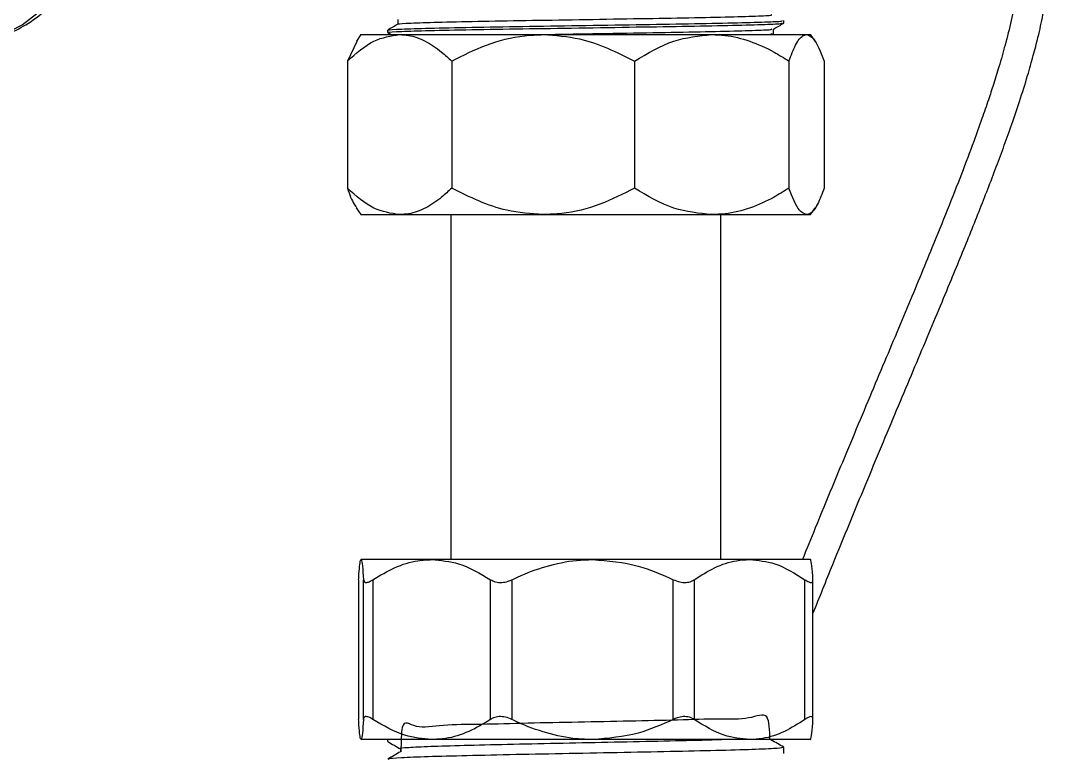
# Model space of a CAD drawing. Extents: x 75 to 2075, y 25 to 1460.
# Drawn here: x 701.5 to 787.4, y 823.4 to 884.4 of the extents above; entities that cross this region are included whole.
import ezdxf

# ---------------------------------------------------------------- set-up
doc = ezdxf.new("R2010")
doc.units = 0
doc.header["$LTSCALE"] = 5
doc.linetypes.add('SLD-KATı', pattern=[0])
doc.layers.get('0').update_dxf_attribs({"linetype": 'CONTINUOUS'})

msp = doc.modelspace()

# ---------------------------------------------------------------- linework, layer by layer
at = {"color": 7, "linetype": 'SLD-KATı'}
for p, q in [((733.012, 884.517), (733.012, 884.124)), ((764.345, 883.326), (764.345, 883.72)), ((765.204, 884.22), (765.204, 884.419)), ((729.928, 883.254), (729.547, 882.71)), ((729.928, 883.254), (733.148, 883.254)), ((732.153, 883.625), (732.153, 883.426)), ((732.159, 883.419), (732.444, 883.254)), ((733.148, 883.254), (745.125, 883.254)), ((745.125, 883.254), (759.184, 883.254)), ((759.184, 883.254), (767.089, 883.254)), ((767.089, 883.254), (767.428, 883.254)), ((767.81, 882.71), (767.428, 883.254)), ((729.583, 882.685), (728.796, 881.047)), ((728.796, 881.047), (728.796, 870.461)), ((737.5, 881.047), (737.5, 870.461)), ((752.751, 881.047), (752.751, 870.461)), ((765.617, 881.047), (765.617, 870.461)), ((768.56, 881.047), (768.56, 870.461)), ((729.54, 868.809), (729.928, 868.254)), ((729.928, 868.254), (733.148, 868.254)), ((733.148, 868.254), (745.125, 868.254)), ((737.428, 868.254), (737.428, 839.504)), ((745.125, 868.254), (759.184, 868.254)), ((759.184, 868.254), (767.089, 868.254)), ((759.928, 839.504), (759.928, 868.254)), ((767.089, 868.254), (767.428, 868.254)), ((767.428, 868.254), (767.817, 868.809)), ((729.928, 839.504), (729.92, 839.492)), ((735.831, 839.504), (729.937, 839.504)), ((749.251, 839.504), (735.831, 839.504)), ((762.335, 839.504), (749.251, 839.504)), ((767.42, 839.504), (762.335, 839.504)), ((767.437, 839.492), (767.428, 839.504)), ((729.73, 837.8), (729.73, 826.205)), ((729.732, 837.83), (729.732, 826.178)), ((730.143, 826.178), (730.143, 837.83)), ((730.929, 837.83), (730.929, 826.178)), ((740.734, 826.178), (740.734, 837.83)), ((742.523, 837.83), (742.523, 826.178)), ((755.979, 826.178), (755.979, 837.83)), ((757.723, 837.83), (757.723, 826.178)), ((766.947, 826.178), (766.947, 837.83)), ((767.626, 826.205), (767.626, 837.8)), ((729.937, 824.504), (729.92, 824.533)), ((729.92, 824.517), (729.928, 824.504)), ((729.937, 824.504), (729.928, 824.504)), ((735.831, 824.504), (729.937, 824.504)), ((732.153, 824.504), (732.153, 824.35)), ((749.251, 824.504), (735.831, 824.504)), ((762.335, 824.504), (749.251, 824.504)), ((767.42, 824.504), (762.335, 824.504)), ((767.428, 824.504), (767.437, 824.517)), ((733.227, 823.729), (733.227, 823.487)), ((765.204, 823.357), (765.204, 823.853))]:
    msp.add_line(p, q, dxfattribs=at)
at = {"color": 8, "linetype": 'SLD-KATı', "flags": 128}
msp.add_lwpolyline([(697.077, 882.629), (697.874, 882.671), (699.803, 883.124), (701.69, 884.066), (703.509, 885.485), (705.231, 887.358), (706.83, 889.658), (708.283, 892.35), (709.423, 895.009)], dxfattribs=at)
at = {"color": 7, "linetype": 'SLD-KATı'}
for points, knots in [([(767.626, 835.008), (768.178, 836.381), (769.667, 840.088), (772.046, 845.851), (774.654, 852.079), (777.051, 857.769), (779.099, 862.666), (780.844, 866.929), (782.35, 870.73), (783.708, 874.347), (784.756, 877.37), (785.497, 879.728), (786.001, 881.489), (786.44, 883.188), (786.832, 884.956), (787.161, 886.845), (787.365, 888.66), (787.434, 890.197), (787.411, 891.433), (787.322, 892.57), (787.143, 893.801), (786.781, 895.314), (786.182, 896.893), (785.414, 898.29), (784.561, 899.479), (783.586, 900.577), (782.39, 901.674), (780.845, 902.81), (778.975, 903.912), (776.754, 904.972), (774.27, 905.934), (771.501, 906.818), (768.751, 907.561), (766.054, 908.187), (763.604, 908.693), (761.204, 909.145), (758.529, 909.604), (755.22, 910.12), (751.59, 910.63), (747.634, 911.135), (743.455, 911.629), (739.061, 912.11), (734.494, 912.581), (729.81, 913.041), (726.52, 913.35), (724.846, 913.506), (724.844, 913.506)], [0, 0, 0, 0, 0.0205621, 0.0555388, 0.0903957, 0.1257889, 0.1614733, 0.1916917, 0.2231937, 0.2565281, 0.2908245, 0.3140625, 0.3329615, 0.3509668, 0.3744622, 0.3993693, 0.4253308, 0.4471705, 0.464789, 0.4797656, 0.4984939, 0.521544, 0.552289, 0.5787801, 0.5997642, 0.6186117, 0.6412766, 0.6663878, 0.6908492, 0.7147614, 0.740583, 0.7613365, 0.781986, 0.7988708, 0.8120771, 0.8243771, 0.8378546, 0.8531514, 0.8727619, 0.888831, 0.90784, 0.9304857, 0.9504107, 0.9733823, 0.9999661, 1, 1, 1, 1]), ([(724.463, 911.03), (724.686, 911.01), (726.674, 910.828), (730.351, 910.477), (735.217, 909.996), (739.458, 909.553), (743.116, 909.149), (746.638, 908.737), (750.072, 908.307), (754.548, 907.698), (758.699, 907.054), (762.519, 906.361), (765.352, 905.784), (768.11, 905.143), (771.081, 904.343), (773.981, 903.392), (776.443, 902.373), (778.385, 901.375), (780.053, 900.322), (781.522, 899.136), (782.723, 897.812), (783.582, 896.486), (784.224, 895.085), (784.667, 893.559), (784.936, 891.633), (784.935, 889.286), (784.655, 886.892), (784.176, 884.467), (783.692, 882.51), (783.182, 880.719), (782.709, 879.191), (782.236, 877.751), (781.695, 876.178), (780.963, 874.147), (780.017, 871.642), (778.858, 868.699), (777.374, 865.041), (775.509, 860.554), (773.174, 855.007), (770.601, 848.879), (768.415, 843.624), (767.103, 840.387), (766.745, 839.504)], [0, 0, 0, 0, 0.003632, 0.032463, 0.05673, 0.077218, 0.094566, 0.109282, 0.127274, 0.143186, 0.173466, 0.188986, 0.205641, 0.223635, 0.243101, 0.27173, 0.300176, 0.323008, 0.347646, 0.380217, 0.413356, 0.441922, 0.468129, 0.500555, 0.535664, 0.57604, 0.620862, 0.648192, 0.674441, 0.696044, 0.71302, 0.727066, 0.743482, 0.762588, 0.788033, 0.814161, 0.839677, 0.876824, 0.913287, 0.949566, 0.986246, 1, 1, 1, 1]), ([(697.073, 882.652), (697.605, 882.671), (698.749, 882.713), (700.475, 883.255), (702.226, 884.161), (703.911, 885.45), (705.516, 887.104), (707.023, 889.109), (708.402, 891.446), (709.376, 893.456), (709.865, 894.707), (709.983, 895.009)], [0, 0, 0, 0, 0.1023543, 0.2201806, 0.3391152, 0.4603141, 0.5837736, 0.708723, 0.834313, 0.9599311, 1, 1, 1, 1]), ([(733.125, 884.128), (733.1, 884.133), (732.954, 884.163), (733.979, 884.219), (736.179, 884.287), (739.529, 884.364), (743.62, 884.437), (748.14, 884.508), (752.694, 884.585), (756.918, 884.655), (760.474, 884.728), (762.973, 884.805), (764.28, 884.863), (764.205, 884.901), (764.179, 884.914)], [0, 0, 0, 0, 0.018795, 0.112626, 0.204585, 0.298645, 0.39181, 0.484209, 0.578418, 0.670735, 0.763996, 0.858016, 0.949961, 1, 1, 1, 1]), ([(733.018, 884.128), (732.875, 884.045), (732.588, 883.88), (732.302, 883.714), (732.159, 883.631)], [0, 0, 0, 0, 0.499996, 1, 1, 1, 1]), ([(732.299, 883.625), (732.257, 883.632), (732.074, 883.664), (733.161, 883.722), (735.496, 883.791), (739.026, 883.868), (743.342, 883.941), (748.11, 884.011), (752.914, 884.089), (757.37, 884.159), (761.121, 884.232), (763.757, 884.309), (765.138, 884.367), (765.058, 884.405), (765.029, 884.419)], [0, 0, 0, 0, 0.027622, 0.120555, 0.211634, 0.304794, 0.397067, 0.488582, 0.581889, 0.673323, 0.765692, 0.858812, 0.949877, 1, 1, 1, 1]), ([(732.299, 883.426), (732.257, 883.434), (732.074, 883.466), (733.161, 883.524), (735.496, 883.593), (739.026, 883.669), (743.342, 883.743), (748.11, 883.813), (752.914, 883.89), (757.37, 883.96), (761.121, 884.034), (763.757, 884.11), (765.138, 884.168), (765.058, 884.206), (765.029, 884.22)], [0, 0, 0, 0, 0.027622, 0.120555, 0.211634, 0.304794, 0.397067, 0.488582, 0.581889, 0.673323, 0.765692, 0.858812, 0.949877, 1, 1, 1, 1]), ([(744.195, 883.254), (745.496, 883.275), (748.288, 883.32), (752.699, 883.394), (756.916, 883.464), (760.476, 883.538), (762.966, 883.614), (764.253, 883.67), (764.193, 883.706), (764.174, 883.717)], [0, 0, 0, 0, 0.139267, 0.2991143, 0.4557533, 0.613993, 0.7735202, 0.9295264, 1, 1, 1, 1]), ([(764.339, 883.716), (764.482, 883.799), (764.768, 883.965), (765.055, 884.13), (765.198, 884.213)], [0, 0, 0, 0, 0.499977, 1, 1, 1, 1]), ([(728.796, 881.047), (729.522, 881.693), (730.896, 882.917), (732.426, 883.146), (733.148, 883.254)], [0, 0, 0, 0, 0.527507, 1, 1, 1, 1]), ([(733.148, 883.254), (733.398, 883.241), (734.121, 883.201), (735.313, 882.758), (736.512, 881.966), (737.222, 881.306), (737.5, 881.047)], [0, 0, 0, 0, 0.163831, 0.474629, 0.794388, 1, 1, 1, 1]), ([(737.5, 881.047), (738.448, 881.528), (740.377, 882.504), (743.001, 883.173), (744.61, 883.235), (745.125, 883.254)], [0, 0, 0, 0, 0.3967478, 0.8067528, 1, 1, 1, 1]), ([(745.125, 883.254), (746.147, 883.184), (748.825, 882.999), (751.251, 881.793), (752.751, 881.047)], [0, 0, 0, 0, 0.381418, 1, 1, 1, 1]), ([(752.751, 881.047), (753.823, 881.693), (755.856, 882.917), (758.116, 883.146), (759.184, 883.254)], [0, 0, 0, 0, 0.527508, 1, 1, 1, 1]), ([(759.184, 883.254), (759.553, 883.241), (760.622, 883.201), (762.385, 882.758), (764.157, 881.966), (765.206, 881.306), (765.617, 881.047)], [0, 0, 0, 0, 0.163832, 0.474629, 0.794389, 1, 1, 1, 1]), ([(763.539, 883.254), (763.788, 883.265), (764.33, 883.288), (764.232, 883.313), (764.179, 883.327)], [0, 0, 0, 0, 0.459605, 1, 1, 1, 1]), ([(765.617, 881.047), (765.8, 881.528), (766.172, 882.504), (766.679, 883.173), (766.989, 883.235), (767.089, 883.254)], [0, 0, 0, 0, 0.3967476, 0.8067525, 1, 1, 1, 1]), ([(767.089, 883.254), (767.286, 883.184), (767.803, 882.999), (768.271, 881.793), (768.56, 881.047)], [0, 0, 0, 0, 0.381419, 1, 1, 1, 1]), ([(733.148, 868.254), (732.426, 868.362), (730.896, 868.591), (729.522, 869.815), (728.796, 870.461)], [0, 0, 0, 0, 0.472493, 1, 1, 1, 1]), ([(728.796, 870.461), (728.978, 869.946), (729.229, 869.233), (729.506, 868.924), (729.582, 868.838)], [0, 0, 0, 0, 0.7234237, 1, 1, 1, 1]), ([(737.5, 870.461), (737.222, 870.203), (736.523, 869.553), (735.326, 868.757), (734.133, 868.308), (733.398, 868.268), (733.148, 868.254)], [0, 0, 0, 0, 0.205617, 0.517013, 0.836167, 1, 1, 1, 1]), ([(745.125, 868.254), (744.104, 868.325), (741.426, 868.509), (739, 869.715), (737.5, 870.461)], [0, 0, 0, 0, 0.381418, 1, 1, 1, 1]), ([(752.751, 870.461), (751.803, 869.981), (749.874, 869.004), (747.25, 868.335), (745.641, 868.274), (745.125, 868.254)], [0, 0, 0, 0, 0.396748, 0.806753, 1, 1, 1, 1]), ([(759.184, 868.254), (758.116, 868.362), (755.856, 868.591), (753.823, 869.815), (752.751, 870.461)], [0, 0, 0, 0, 0.472492, 1, 1, 1, 1]), ([(765.617, 870.461), (765.206, 870.203), (764.174, 869.553), (762.404, 868.757), (760.641, 868.308), (759.553, 868.268), (759.184, 868.254)], [0, 0, 0, 0, 0.205617, 0.517012, 0.836167, 1, 1, 1, 1]), ([(767.089, 868.254), (766.892, 868.325), (766.375, 868.509), (765.907, 869.715), (765.617, 870.461)], [0, 0, 0, 0, 0.381419, 1, 1, 1, 1]), ([(768.56, 870.461), (768.377, 869.981), (768.005, 869.004), (767.499, 868.335), (767.188, 868.274), (767.089, 868.254)], [0, 0, 0, 0, 0.396748, 0.806753, 1, 1, 1, 1]), ([(729.732, 837.83), (729.736, 837.904), (729.764, 838.339), (729.818, 839.002), (729.883, 839.45), (729.924, 839.491), (729.937, 839.504)], [0, 0, 0, 0, 0.073266, 0.436544, 0.808872, 1, 1, 1, 1]), ([(729.937, 839.504), (729.977, 839.399), (730.048, 839.208), (730.113, 838.257), (730.143, 837.83)], [0, 0, 0, 0, 0.551008, 1, 1, 1, 1]), ([(730.929, 837.83), (731.524, 838.188), (732.729, 838.912), (734.401, 839.431), (735.449, 839.485), (735.831, 839.504)], [0, 0, 0, 0, 0.38241, 0.774652, 1, 1, 1, 1]), ([(735.831, 839.504), (736.589, 839.436), (738.292, 839.281), (739.862, 838.348), (740.734, 837.83)], [0, 0, 0, 0, 0.444644, 1, 1, 1, 1]), ([(742.523, 837.83), (742.677, 837.904), (743.596, 838.339), (745.365, 839.002), (747.493, 839.45), (748.806, 839.491), (749.251, 839.504)], [0, 0, 0, 0, 0.073267, 0.436545, 0.808872, 1, 1, 1, 1]), ([(749.251, 839.504), (750.539, 839.399), (752.878, 839.208), (755.018, 838.257), (755.979, 837.83)], [0, 0, 0, 0, 0.551008, 1, 1, 1, 1]), ([(757.723, 837.83), (758.283, 838.188), (759.417, 838.912), (760.99, 839.431), (761.976, 839.485), (762.335, 839.504)], [0, 0, 0, 0, 0.3824104, 0.774653, 1, 1, 1, 1]), ([(762.335, 839.504), (763.048, 839.436), (764.65, 839.281), (766.127, 838.348), (766.947, 837.83)], [0, 0, 0, 0, 0.444645, 1, 1, 1, 1]), ([(767.625, 837.83), (767.596, 838.257), (767.531, 839.208), (767.459, 839.399), (767.42, 839.504)], [0, 0, 0, 0, 0.448992, 1, 1, 1, 1]), ([(730.143, 837.83), (730.158, 837.757), (730.19, 837.61), (730.396, 837.571), (730.662, 837.664), (730.853, 837.783), (730.929, 837.83)], [0, 0, 0, 0, 0.280698, 0.562835, 0.825755, 1, 1, 1, 1]), ([(740.734, 837.83), (740.87, 837.757), (741.142, 837.61), (741.666, 837.571), (742.143, 837.664), (742.415, 837.783), (742.523, 837.83)], [0, 0, 0, 0, 0.2806939, 0.5628354, 0.8257547, 1, 1, 1, 1]), ([(755.979, 837.83), (756.155, 837.757), (756.509, 837.61), (757.045, 837.571), (757.453, 837.664), (757.646, 837.783), (757.723, 837.83)], [0, 0, 0, 0, 0.2806965, 0.5628339, 0.8257531, 1, 1, 1, 1]), ([(766.947, 837.83), (767.061, 837.757), (767.289, 837.61), (767.522, 837.571), (767.623, 837.664), (767.625, 837.783), (767.625, 837.83)], [0, 0, 0, 0, 0.280695, 0.562833, 0.825753, 1, 1, 1, 1]), ([(729.896, 824.572), (729.871, 824.704), (729.819, 824.972), (729.765, 825.661), (729.736, 826.105), (729.732, 826.178)], [0, 0, 0, 0, 0.448252, 0.909428, 1, 1, 1, 1]), ([(730.143, 826.178), (730.113, 825.751), (730.048, 824.801), (729.977, 824.609), (729.937, 824.504)], [0, 0, 0, 0, 0.44899, 1, 1, 1, 1]), ([(730.929, 826.178), (730.807, 826.251), (730.563, 826.398), (730.298, 826.438), (730.168, 826.345), (730.15, 826.225), (730.143, 826.178)], [0, 0, 0, 0, 0.280692, 0.562826, 0.825742, 1, 1, 1, 1]), ([(735.831, 824.504), (735.074, 824.573), (733.371, 824.727), (731.801, 825.66), (730.929, 826.178)], [0, 0, 0, 0, 0.4446446, 1, 1, 1, 1]), ([(764.032, 824.473), (764.016, 825.281), (763.982, 826.999), (762.412, 826.13), (759.854, 826.257), (756.404, 826.116), (752.371, 826.041), (748.049, 825.946), (743.774, 825.871), (739.882, 825.751), (736.661, 825.765), (734.384, 825.304), (733.283, 826.459), (733.27, 824.298), (733.265, 823.492)], [0, 0, 0, 0, 0.0775516, 0.1649697, 0.2524941, 0.3382351, 0.4259219, 0.5131089, 0.5990098, 0.6868582, 0.7736038, 0.8598575, 0.9477589, 1, 1, 1, 1]), ([(740.734, 826.178), (740.139, 825.82), (738.934, 825.096), (737.262, 824.577), (736.214, 824.524), (735.831, 824.504)], [0, 0, 0, 0, 0.382412, 0.774652, 1, 1, 1, 1]), ([(742.523, 826.178), (742.346, 826.251), (741.991, 826.398), (741.444, 826.438), (741.02, 826.345), (740.815, 826.225), (740.734, 826.178)], [0, 0, 0, 0, 0.280693, 0.56283, 0.825745, 1, 1, 1, 1]), ([(749.251, 824.504), (748.806, 824.518), (747.516, 824.557), (745.388, 824.999), (743.617, 825.66), (742.677, 826.105), (742.523, 826.178)], [0, 0, 0, 0, 0.191127, 0.553705, 0.926738, 1, 1, 1, 1]), ([(755.979, 826.178), (755.018, 825.751), (752.878, 824.801), (750.539, 824.609), (749.251, 824.504)], [0, 0, 0, 0, 0.44899, 1, 1, 1, 1]), ([(757.723, 826.178), (757.595, 826.251), (757.337, 826.398), (756.828, 826.438), (756.358, 826.345), (756.087, 826.225), (755.979, 826.178)], [0, 0, 0, 0, 0.280693, 0.562829, 0.825745, 1, 1, 1, 1]), ([(762.335, 824.504), (761.623, 824.573), (760.021, 824.727), (758.544, 825.66), (757.723, 826.178)], [0, 0, 0, 0, 0.444644, 1, 1, 1, 1]), ([(766.947, 826.178), (766.388, 825.82), (765.254, 825.096), (763.681, 824.577), (762.695, 824.524), (762.335, 824.504)], [0, 0, 0, 0, 0.382411, 0.774652, 1, 1, 1, 1]), ([(767.625, 826.178), (767.62, 826.251), (767.611, 826.398), (767.438, 826.438), (767.197, 826.345), (767.019, 826.225), (766.947, 826.178)], [0, 0, 0, 0, 0.280691, 0.562829, 0.825746, 1, 1, 1, 1]), ([(767.42, 824.504), (767.459, 824.609), (767.531, 824.801), (767.596, 825.751), (767.625, 826.178)], [0, 0, 0, 0, 0.55101, 1, 1, 1, 1]), ([(760.51, 824.504), (759.827, 824.483), (758.219, 824.432), (754.734, 824.355), (750.565, 824.262), (746.217, 824.178), (742.062, 824.09), (738.429, 823.998), (735.549, 823.915), (733.801, 823.826), (733.059, 823.762), (733.255, 823.731), (733.269, 823.729)], [0, 0, 0, 0, 0.083137, 0.195933, 0.31063, 0.42297, 0.536419, 0.650989, 0.762971, 0.876941, 0.991243, 1, 1, 1, 1]), ([(765.195, 823.864), (765.016, 823.967), (764.658, 824.174), (764.3, 824.381), (764.121, 824.484)], [0, 0, 0, 0, 0.500023, 1, 1, 1, 1]), ([(732.162, 824.339), (732.341, 824.236), (732.696, 824.031), (733.051, 823.826), (733.227, 823.724)], [0, 0, 0, 0, 0.504409, 1, 1, 1, 1]), ([(765.174, 823.853), (765.078, 823.827), (764.878, 823.772), (763.016, 823.683), (760.115, 823.594), (756.31, 823.511), (751.928, 823.419), (747.29, 823.331), (742.757, 823.247), (738.692, 823.154), (735.369, 823.069), (733.151, 822.982), (732.103, 822.91), (732.255, 822.872), (732.293, 822.862)], [0, 0, 0, 0, 0.082909, 0.17225, 0.261164, 0.348681, 0.438201, 0.526679, 0.61453, 0.704119, 0.79208, 0.880436, 0.969983, 1, 1, 1, 1]), ([(733.236, 823.492), (733.057, 823.389), (732.699, 823.182), (732.341, 822.975), (732.162, 822.871)], [0, 0, 0, 0, 0.499978, 1, 1, 1, 1])]:
    msp.add_open_spline(points, degree=3, knots=knots, dxfattribs=at)

doc.saveas('drawing.dxf')
